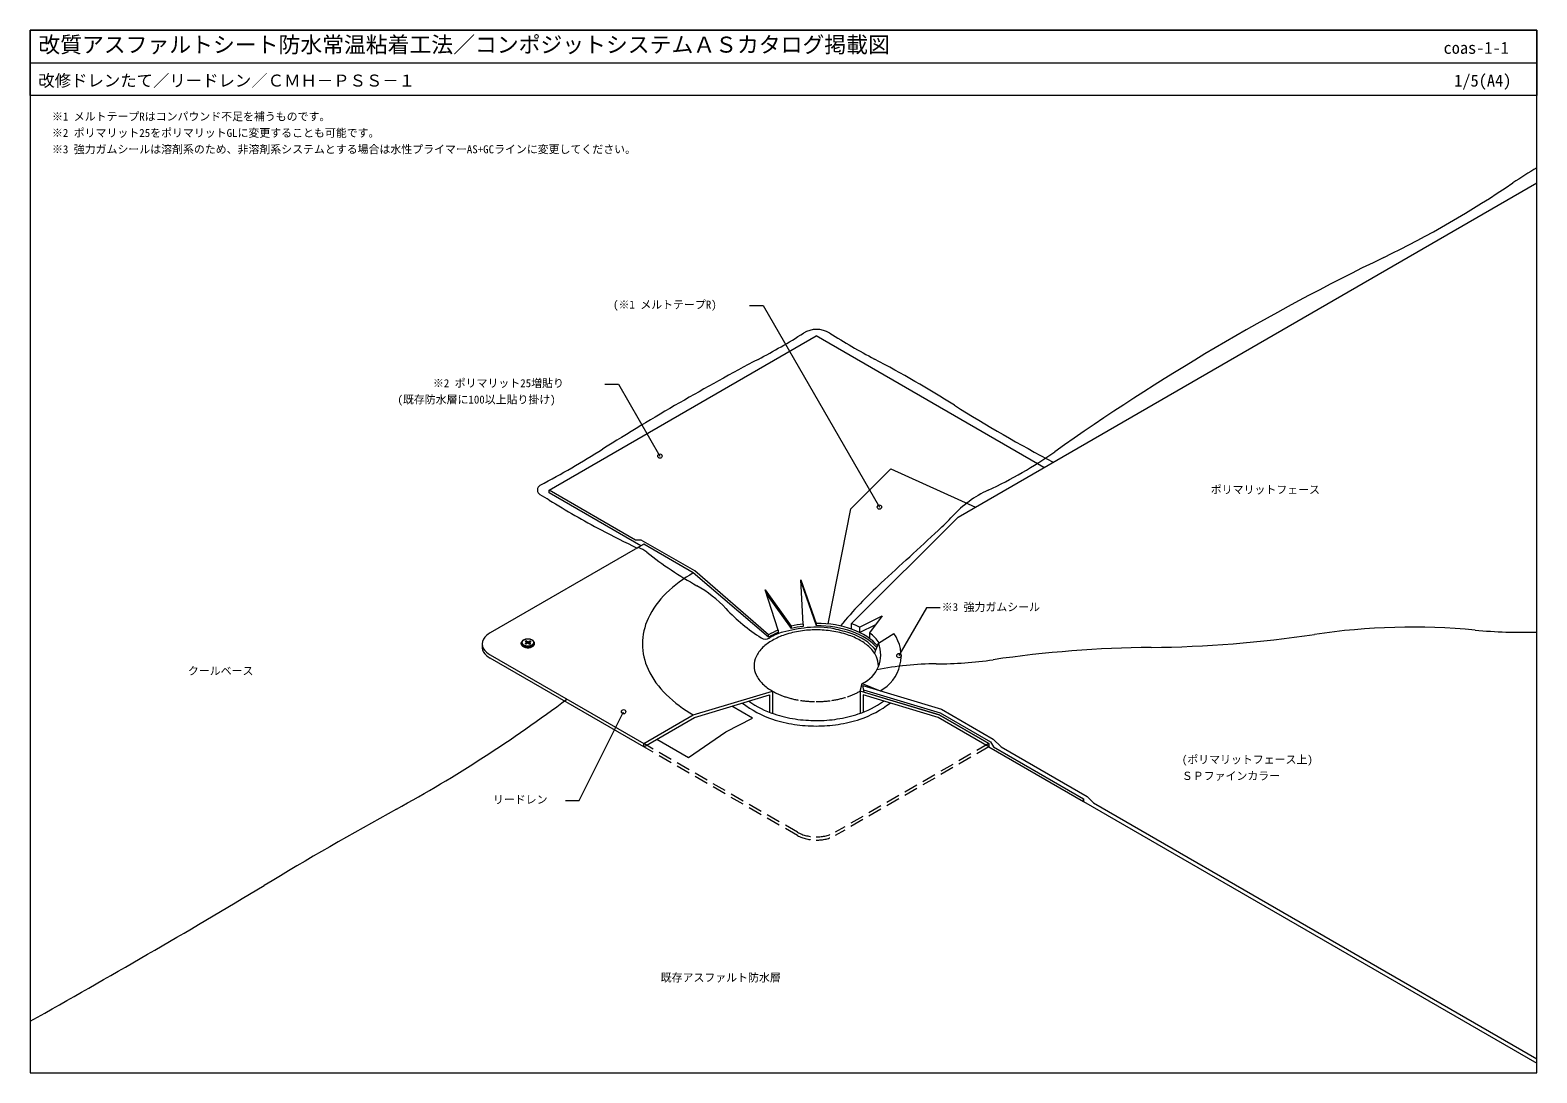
# Model space of a CAD drawing. Units: millimetres, scale not verified. Extents: x -690 to 690, y -478 to 477.
import ezdxf
from ezdxf.enums import TextEntityAlignment as Align

# ---------------------------------------------------------------- set-up
doc = ezdxf.new("R2010")
doc.units = ezdxf.units.MM
doc.header["$LTSCALE"] = 2
doc.linetypes.add('USER1', pattern=[9.525, 6.35, -3.175])
for name, color, linetype, lineweight in [('0-0_0', 7, 'Continuous', 18), ('0-1_WAKU', 7, 'Continuous', 18), ('0-3_KUTAI', 3, 'Continuous', 18), ('0-4_BOUSUI', 1, 'Continuous', 18), ('0-5_MOJI', 7, 'Continuous', 18), ('0-7_KANAMONO_SCREW', 4, 'Continuous', 18), ('0-8_KANAMONO', 4, 'Continuous', 18), ('0-A_kanamono2', 7, 'USER1', 9)]:
    doc.layers.add(name, color=color, linetype=linetype, lineweight=lineweight)
doc.styles.add('ＭＳ ゴシック', font='')
doc.styles.get('ＭＳ ゴシック').set_extended_font_data('MS Gothic')

msp = doc.modelspace()

# ---------------------------------------------------------------- linework, layer by layer
at = {"layer": '0-0_0'}
msp.add_line((-689.972, 447.466), (690.028, 447.466), dxfattribs=at)
at = {"layer": '0-1_WAKU'}
for points in [[(-689.972, -477.534), (690.028, -477.534), (690.028, 477.466), (-689.972, 477.466)], [(690.028, 417.466), (-689.972, 417.466), (-689.972, 477.466), (690.028, 477.466)]]:
    msp.add_lwpolyline(points, close=True, dxfattribs=at)
at = {"layer": '0-3_KUTAI'}
for centre, radius, start, end in [((18.832, -66.871), 86.394, 234.30512, 251.5569), ((41.148, -66.702), 86.577, 288.45497, 305.67174), ((27.224, -42.025), 112.618, 251.50548, 261.59557), ((32.737, -41.631), 113.021, 278.4225, 288.47645), ((30.133, -22.845), 132.017, 261.56327, 269.95426), ((30.224, -26.917), 127.945, 269.91198, 278.57049)]:
    msp.add_arc(centre, radius, start, end, dxfattribs=at)
at = {"layer": '0-4_BOUSUI'}
for p, q in [((-214.625, 56.088), (30.028, 197.338)), ((238.581, 76.929), (30.028, 197.338)), ((98.328, 75.772), (175.783, 40.673)), ((-214.625, 53.588), (-214.625, 56.088)), ((-132.966, 3.733), (-133.94, 3.171)), ((-15.608, -38.99), (7.063, -70.504)), ((16.076, -28.458), (30.028, -67.953)), ((7.063, -68.433), (7.063, -70.504)), ((18.158, -66.545), (18.158, -68.617)), ((30.028, -65.882), (30.028, -67.953)), ((62.274, -71.115), (62.274, -66.115)), ((69.718, -69.197), (90.495, -58.892)), ((69.718, -74.197), (84.644, -66.794)), ((-13.735, -78.419), (-13.591, -76.264)), ((-4.985, -72.149), (-4.985, -74.221)), ((69.718, -69.197), (69.718, -74.197)), ((70.255, -127.887), (72.094, -121.063)), ((72.094, -121.063), (88.495, -127.498)), ((73.79, -128.951), (72.812, -122.779)), ((188.077, -178.912), (274.68, -228.912)), ((274.68, -228.912), (274.68, -226.412))]:
    msp.add_line(p, q, dxfattribs=at)
for points in [[(62.274, -66.115), (159.882, 31.492), (690.028, 337.572)], [(40.806, -66.428), (61.742, 39.185), (98.328, 75.772)], [(-13.591, -76.264), (-81.301, -17.887), (-130.187, 10.338), (-135.383, 10.338), (-214.625, 56.088)], [(-13.735, -78.419), (-82.556, -19.662), (-128.022, 6.588), (-130.62, 5.088), (-214.625, 53.588)], [(18.158, -66.545), (15.942, -26.008), (30.028, -65.882)], [(-4.985, -72.149), (-16.805, -35.255), (7.063, -68.433)], [(90.495, -58.892), (78.833, -74.641), (78.833, -79.641)], [(83.484, -93.426), (87.097, -83.88), (101.168, -75.065)], [(72.812, -122.779), (144.859, -144.461), (192.198, -171.792), (199.296, -178.89), (278.144, -224.412), (284.059, -230.328), (690.028, -464.714)], [(73.414, -126.577), (143.476, -147.662), (189.662, -174.328), (192.26, -178.828), (274.68, -226.412)], [(73.414, -126.577), (143.476, -147.662), (189.662, -174.328), (192.26, -178.828), (274.68, -226.412), (274.68, -228.912), (690.028, -468.714)], [(73.79, -128.951), (142.611, -149.662), (188.077, -175.912), (188.077, -178.912), (274.68, -228.912)]]:
    msp.add_lwpolyline(points, dxfattribs=at)
for centre, radius, start, end in [((902.528, -8.7), 418.178, 120.54121, 124.12443), ((136.11, 1122.256), 948.006, 295.87557, 304.12443), ((1484.739, -1658.152), 2142.216, 115.87557, 125.24838), ((-321.37, 740.404), 638.397, 297.84756, 302.15244), ((30.343, 180.864), 22.502, 57.84756, 122.15244), ((377.824, 733.671), 630.444, 237.84756, 242.15244), ((1000.369, -1761.461), 2191.147, 117.84756, 122.15244), ((-442.916, -819.873), 1126.574, 57.84756, 62.15244), ((895.661, 1309.669), 1388.727, 237.84756, 242.15244), ((-631.925, 835.355), 876.072, 297.84756, 302.15244), ((26.241, 405.699), 384.976, 294.75162, 305.24838), ((-220.342, 56.288), 5.033, 117.84756, 242.15244), ((230.426, -37.179), 102.704, 114.75162, 137.35101), ((-281.713, -59.879), 126.348, 57.84756, 62.15244), ((173.113, 663.704), 728.308, 237.84756, 242.15244), ((-11.004, 185.208), 225.539, 312.64899, 317.35101), ((215.428, 743.801), 818.896, 242.15244, 244.74595), ((-23485.138, 25669.372), 34873.448, 312.53205, 312.64899), ((-145.053, -26.186), 32.268, 51.99715, 68.00285), ((101.784, 289.718), 368.635, 231.99715, 240.58294), ((-133.813, -128.108), 111.035, 43.03475, 60.58294), ((342.221, -304.445), 373.994, 132.53205, 140.83798), ((68.295, 60.59), 165.469, 223.03475, 237.60347), ((-16.48, -73.012), 7.239, 237.60347, 302.39653), ((9.706, -114.28), 41.636, 104.24292, 122.39653), ((42.268, -242.562), 173.985, 96.76363, 104.24292), ((30.537, -143.652), 74.382, 77.74133, 96.76363), ((10.064, -237.878), 170.807, 72.25867, 77.74133), ((47.377, -121.253), 48.358, 39.62331, 72.25867), ((71.724, -95.696), 35.953, 297.80511, 35.01876), ((325.285, 1001.655), 1089.616, 270.60224, 278.50433), ((576.223, -676.541), 607.237, 84.59166, 98.50433), ((676.742, 385.194), 459.246, 264.59166, 271.65773), ((59.851, -94.505), 29.244, 294.74734, 21.30254), ((348.131, -1171.765), 1083.923, 90.60224, 98.28188), ((140.177, -381.299), 278.361, 90.05023, 101.33987), ((139.614, 260.743), 363.681, 270.05023, 278.28188), ((-987.371, 916.082), 1314.486, 298.78166, 306.88584), ((18.832, -66.871), 91.394, 231.93208, 251.5569), ((41.151, -66.708), 91.57, 288.45556, 308.04275), ((27.218, -42.05), 117.592, 251.50657, 261.59666), ((30.132, -22.865), 136.998, 261.56386, 269.95484), ((30.226, -26.941), 132.921, 269.91277, 278.5685), ((32.737, -41.631), 118.021, 278.42564, 288.47645), ((1231.077, -3122.321), 3293.139, 118.78166, 121.21834), ((-4727.324, 6775.898), 8260.119, 299.26019, 300.97806)]:
    msp.add_arc(centre, radius, start, end, dxfattribs=at)
for centre, start_param, end_param in [((30.028, -101.613), 1.76378818, 1.95094914), ((30.028, -103.685), 1.76378818, 1.95094914), ((30.028, -101.613), 0.43678758, 1.57079633), ((30.028, -103.685), 0.45692705, 1.57079633), ((30.028, -96.613), 0.87458592, 1.02272858), ((30.028, -103.685), 2.17211221, 2.35619449), ((30.028, -101.613), 2.17211221, 2.35291241), ((30.028, -96.613), 0.37437712, 0.66227911)]:
    msp.add_ellipse(centre, major_axis=(61.889, 0), ratio=0.57735, start_param=start_param, end_param=end_param, dxfattribs=at)
at = {"layer": '0-5_MOJI'}
for p, q in [((-31.111, 225.175), (-18.611, 225.175)), ((-18.611, 225.175), (87.911, 40.672)), ((-163.618, 153.25), (-151.118, 153.25)), ((-151.118, 153.25), (-113.096, 87.392)), ((130.996, -51.778), (105.803, -95.413)), ((143.496, -51.778), (130.996, -51.778)), ((-187.112, -228.147), (-146.398, -146.768)), ((-199.612, -228.147), (-187.112, -228.147))]:
    msp.add_line(p, q, dxfattribs=at)
for centre in [(-113.096, 87.392), (87.911, 40.672), (105.803, -95.413), (-146.398, -146.768)]:
    msp.add_circle(centre, 2, dxfattribs=at)
at = {"layer": '0-7_KANAMONO_SCREW'}
for p, q in [((-235.842, -81.812), (-236.708, -82.312)), ((-236.708, -82.312), (-235.193, -83.187)), ((-234.327, -82.687), (-235.842, -81.812)), ((-235.842, -81.812), (-235.496, -83.012)), ((-234.327, -82.687), (-234.327, -83.937)), ((-233.894, -82.687), (-232.378, -81.812)), ((-233.894, -82.687), (-233.894, -83.937)), ((-231.512, -82.312), (-233.028, -83.187)), ((-232.378, -81.812), (-232.724, -83.012)), ((-232.378, -81.812), (-231.512, -82.312)), ((-236.708, -84.312), (-235.193, -83.437)), ((-235.842, -84.812), (-236.708, -84.312)), ((-234.327, -83.937), (-235.842, -84.812)), ((-235.103, -83.312), (-235.103, -84.386)), ((-233.894, -83.937), (-232.378, -84.812)), ((-233.117, -83.312), (-233.117, -84.386)), ((-231.512, -84.312), (-233.028, -83.437)), ((-232.378, -84.812), (-231.512, -84.312))]:
    msp.add_line(p, q, dxfattribs=at)
for centre, radius, start, end in [((-234.155, -82.386), 0.347, 240.37751, 251.5569), ((-234.121, -82.286), 0.452, 251.50548, 261.59557), ((-234.11, -82.209), 0.53, 261.56327, 269.95426), ((-234.109, -82.225), 0.514, 269.91198, 278.57049), ((-234.099, -82.284), 0.454, 278.4225, 288.47645), ((-234.065, -82.385), 0.348, 288.45497, 299.61063), ((-235.309, -83.392), 0.235, 45.95476, 60.48703), ((-235.307, -83.235), 0.233, 299.4236, 314.13461), ((-235.25, -83.332), 0.151, 25.17845, 46.13581), ((-235.249, -83.293), 0.151, 313.82578, 334.85996), ((-235.211, -83.313), 0.108, 0.31103, 24.77441), ((-235.211, -83.312), 0.108, 335.18299, 359.73157), ((-234.155, -84.24), 0.348, 108.45497, 119.61063), ((-234.121, -84.341), 0.454, 98.4225, 108.47645), ((-234.111, -84.4), 0.514, 89.91198, 98.57049), ((-234.111, -84.416), 0.53, 81.56327, 89.95426), ((-234.099, -84.339), 0.452, 71.50548, 81.59557), ((-234.065, -84.239), 0.347, 60.37751, 71.5569), ((-233.01, -83.313), 0.108, 155.18299, 179.73157), ((-233.009, -83.312), 0.108, 180.31103, 204.77441), ((-232.971, -83.293), 0.151, 205.17845, 226.13581), ((-232.971, -83.332), 0.151, 133.82578, 154.85996), ((-232.912, -83.233), 0.235, 225.95476, 240.48703), ((-232.913, -83.39), 0.233, 119.4236, 134.13461)]:
    msp.add_arc(centre, radius, start, end, dxfattribs=at)
at = {"layer": '0-8_KANAMONO'}
for p, q in [((-128.022, 6.588), (-268.751, -74.662)), ((-275.926, -84.662), (-275.926, -87.662)), ((-268.751, -94.662), (-128.022, -175.912)), ((-240.173, -84.662), (-240.173, -83.812)), ((-239.499, -83.812), (-239.499, -83.312)), ((-228.721, -83.812), (-228.721, -83.312)), ((-228.048, -84.662), (-228.048, -83.812)), ((-128.022, -178.912), (-268.751, -97.662)), ((-128.022, -178.912), (-128.022, -175.912))]:
    msp.add_line(p, q, dxfattribs=at)
for points in [[(-128.022, -175.912), (-82.556, -149.662), (-10.199, -127.887), (-10.199, -148.24)], [(-128.022, -178.912), (-81.518, -152.063), (-12.797, -131.383), (-12.797, -147.266)], [(188.077, -175.912), (142.611, -149.662), (70.255, -127.887), (70.255, -148.24)], [(188.077, -178.912), (141.573, -152.063), (72.853, -131.383), (72.853, -147.265)], [(-115.933, -171.933), (-87.063, -188.601), (-52.877, -165.147), (-28.466, -152.752), (-47.158, -141.723)], [(142.611, -149.662), (188.077, -175.912), (188.077, -178.912)]]:
    msp.add_lwpolyline(points, dxfattribs=at)
for centre, radius, start, end in [((-23.154, -124.982), 120.916, 119.4236, 134.13461), ((-53.119, -94.705), 78.321, 133.82578, 154.85996), ((-73.215, -84.925), 55.974, 155.18299, 179.73157), ((-267.342, -84.662), 8.584, 148.6015, 211.3985), ((-261.112, -88.771), 16.044, 118.43317, 147.66832), ((-237.276, -84.195), 2.982, 133.82578, 154.85996), ((-237.604, -83.321), 1.895, 155.18299, 179.73157), ((-236.135, -85.348), 4.604, 119.4236, 134.13461), ((-236.924, -83.652), 2.651, 133.82578, 154.85996), ((-235.91, -84.677), 4.093, 119.4236, 134.13461), ((-234.995, -87.324), 6.886, 108.45497, 119.61063), ((-234.896, -86.434), 6.121, 108.45497, 119.61063), ((-234.326, -89.318), 8.989, 98.4225, 108.47645), ((-234.302, -88.206), 7.99, 98.4225, 108.47645), ((-234.126, -90.488), 10.176, 89.91198, 98.57049), ((-234.124, -89.247), 9.045, 89.91198, 98.57049), ((-234.118, -89.534), 9.333, 81.56327, 89.95426), ((-234.118, -90.812), 10.5, 81.56327, 89.95426), ((-233.912, -88.179), 7.962, 71.50548, 81.59557), ((-233.887, -89.287), 8.957, 71.50548, 81.59557), ((-233.319, -86.422), 6.108, 60.37751, 71.5569), ((-233.22, -87.311), 6.871, 60.37751, 71.5569), ((-232.34, -84.718), 4.143, 45.95476, 60.48703), ((-232.119, -85.393), 4.66, 45.95476, 60.48703), ((-231.304, -83.658), 2.66, 25.17845, 46.13581), ((-230.622, -83.323), 1.901, 0.31103, 24.77441), ((-230.953, -84.201), 2.993, 25.17845, 46.13581), ((11.025, -119.069), 43.204, 119.4236, 134.13461), ((21.728, -137.615), 64.616, 108.45497, 119.61063), ((28.006, -156.327), 84.353, 98.4225, 108.47645), ((29.881, -167.308), 95.491, 89.91198, 98.57049), ((29.949, -170.347), 98.53, 81.56327, 89.95426), ((32.12, -156.032), 84.051, 71.50548, 81.59557), ((38.384, -137.489), 64.479, 60.37751, 71.5569), ((48.711, -119.496), 43.733, 45.95476, 60.48703), ((-267.342, -87.662), 8.584, 180, 211.3985), ((-261.156, -80.601), 15.982, 212.27401, 241.6245), ((-261.156, -83.601), 15.982, 212.27401, 241.6245), ((-238.034, -83.801), 2.139, 180.31103, 204.77441), ((-238.034, -84.651), 2.139, 180.31103, 204.77441), ((-238.041, -83.822), 2.131, 155.18299, 179.73157), ((-237.267, -83.424), 2.993, 205.17845, 226.13581), ((-237.267, -84.274), 2.993, 205.17845, 226.13581), ((-237.598, -83.302), 1.901, 180.31103, 204.77441), ((-237.598, -83.802), 1.901, 180.31103, 204.77441), ((-236.101, -82.232), 4.66, 225.95476, 240.48703), ((-236.101, -83.082), 4.66, 225.95476, 240.48703), ((-236.916, -82.967), 2.66, 205.17845, 226.13581), ((-236.916, -83.467), 2.66, 205.17845, 226.13581), ((-235.88, -81.907), 4.143, 225.95476, 240.48703), ((-235.88, -82.407), 4.143, 225.95476, 240.48703), ((-235.001, -80.314), 6.871, 240.37751, 251.5569), ((-235.001, -81.164), 6.871, 240.37751, 251.5569), ((-234.902, -80.203), 6.108, 240.37751, 251.5569), ((-234.902, -80.703), 6.108, 240.37751, 251.5569), ((-234.333, -78.338), 8.957, 251.50548, 261.59557), ((-234.333, -79.188), 8.957, 251.50548, 261.59557), ((-234.308, -78.446), 7.962, 251.50548, 261.59557), ((-234.308, -78.946), 7.962, 251.50548, 261.59557), ((-234.102, -76.813), 10.5, 261.56327, 269.95426), ((-234.102, -77.663), 10.5, 261.56327, 269.95426), ((-234.103, -77.09), 9.333, 261.56327, 269.95426), ((-234.103, -77.59), 9.333, 261.56327, 269.95426), ((-234.096, -77.378), 9.045, 269.91198, 278.57049), ((-234.096, -77.878), 9.045, 269.91198, 278.57049), ((-234.094, -77.137), 10.176, 269.91198, 278.57049), ((-234.094, -77.987), 10.176, 269.91198, 278.57049), ((-233.919, -78.419), 7.99, 278.4225, 288.47645), ((-233.919, -78.919), 7.99, 278.4225, 288.47645), ((-233.895, -78.307), 8.989, 278.4225, 288.47645), ((-233.895, -79.157), 8.989, 278.4225, 288.47645), ((-233.324, -80.191), 6.121, 288.45497, 299.61063), ((-233.324, -80.691), 6.121, 288.45497, 299.61063), ((-233.226, -80.301), 6.886, 288.45497, 299.61063), ((-233.226, -81.151), 6.886, 288.45497, 299.61063), ((-232.31, -81.948), 4.093, 299.4236, 314.13461), ((-232.31, -82.448), 4.093, 299.4236, 314.13461), ((-232.085, -82.277), 4.604, 299.4236, 314.13461), ((-232.085, -83.127), 4.604, 299.4236, 314.13461), ((-231.296, -82.973), 2.651, 313.82578, 334.85996), ((-231.296, -83.473), 2.651, 313.82578, 334.85996), ((-230.616, -83.304), 1.895, 335.18299, 359.73157), ((-230.616, -83.804), 1.895, 335.18299, 359.73157), ((-230.944, -83.43), 2.982, 313.82578, 334.85996), ((-230.944, -84.28), 2.982, 313.82578, 334.85996), ((-230.179, -83.802), 2.131, 335.18299, 359.73157), ((-230.179, -84.652), 2.131, 335.18299, 359.73157), ((-230.186, -83.824), 2.139, 0.31103, 24.77441), ((-73.024, -84.358), 56.166, 180.31103, 204.77441), ((-6.862, -104.756), 20, 155.18299, 179.73157), ((0.319, -108.251), 27.985, 133.82578, 154.85996), ((59.653, -108.311), 28.086, 25.17845, 46.13581), ((66.849, -104.771), 20.069, 0.31103, 24.77441), ((-52.884, -74.452), 78.605, 205.17845, 226.13581), ((-6.793, -104.554), 20.069, 180.31103, 204.77441), ((66.917, -104.569), 20, 356.94248, 359.73157), ((0.403, -101.014), 28.086, 205.17845, 226.13581), ((11.344, -89.829), 43.733, 225.95476, 240.48703), ((-22.261, -43.149), 122.395, 225.95476, 240.48703)]:
    msp.add_arc(centre, radius, start, end, dxfattribs=at)
at = {"layer": '0-A_kanamono2'}
for p, q in [((12.707, -257.162), (-128.022, -175.912)), ((12.707, -260.162), (-128.022, -178.912)), ((188.077, -175.912), (47.348, -257.162)), ((188.077, -178.912), (47.348, -260.162))]:
    msp.add_line(p, q, dxfattribs=at)
for centre, radius, start, end in [((21.672, -71.836), 64.479, 240.37751, 251.5569), ((27.935, -53.293), 84.051, 251.50548, 261.59557), ((30.106, -38.978), 98.53, 261.56327, 269.95426), ((30.174, -42.017), 95.491, 269.91198, 278.57049), ((32.05, -52.998), 84.353, 278.4225, 288.47645), ((38.328, -71.71), 64.616, 288.45497, 299.61063), ((29.541, -225.056), 36.252, 242.33155, 270.76949), ((29.541, -228.056), 36.252, 242.33155, 270.76949), ((30.912, -226.72), 34.596, 268.53443, 298.36452), ((30.912, -229.72), 34.596, 268.53443, 298.36452)]:
    msp.add_arc(centre, radius, start, end, dxfattribs=at)

# ---------------------------------------------------------------- texts
at = {"layer": '0-1_WAKU', "style": 'ＭＳ ゴシック'}
for s, height, p in [('改質アスファルトシート防水常温粘着工法／コンポジットシステムＡＳカタログ掲載図', 14.66, (-682.472, 452.466)), ('coas-1-1', 11, (604.558, 452.466)), ('改修ドレンたて／リードレン／ＣＭＨ－ＰＳＳ－１', 11, (-682.472, 422.466)), ('1/5(A4)', 11, (614.304, 422.466))]:
    msp.add_text(s, height=height, dxfattribs=at).set_placement(p, align=Align.BOTTOM_LEFT)
at = {"layer": '0-5_MOJI', "style": 'ＭＳ ゴシック'}
for s, p in [('※1 メルトテープRはコンパウンド不足を補うものです。', (-669.972, 392.466)), ('※2 ポリマリット25をポリマリットGLに変更することも可能です。', (-669.972, 377.466)), ('※3 強力ガムシールは溶剤系のため、非溶剤系システムとする場合は水性プライマーAS+GCラインに変更してください。', (-669.972, 362.466)), ('(※1 メルトテープR)', (-156.063, 220.175)), ('※2 ポリマリット25増貼り', (-321.058, 148.25)), ('(既存防水層に100以上貼り掛け)', (-353.545, 133.25)), ('ポリマリットフェース', (391.382, 50.72)), ('※3 強力ガムシール', (144.996, -56.778)), ('クールベース', (-545.476, -115.267)), ('(ポリマリットフェース上)', (364.879, -196.456)), ('ＳＰファインカラー', (364.879, -211.456)), ('リードレン', (-266.087, -233.147)), ('既存アスファルト防水層', (-112.465, -396.163))]:
    msp.add_text(s, height=7.331, dxfattribs=at).set_placement(p, align=Align.BOTTOM_LEFT)

doc.saveas('drawing.dxf')
